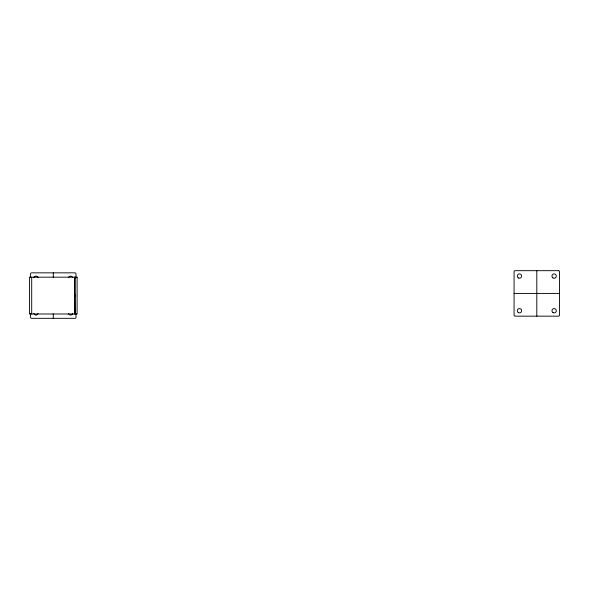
<?xml version="1.0" encoding="UTF-8"?>
<svg xmlns="http://www.w3.org/2000/svg" width="589" height="589" viewBox="0 0 589 589"><rect width="100%" height="100%" fill="white"/><g stroke="black" fill="none" stroke-linecap="round" stroke-linejoin="round"><path stroke-width="0.88" d="M74.936 278.663L74.936 277.169L74.391 278.442L74.936 278.663L74.936 313.996L74.508 286.158M74.744 296.981L74.744 294.183M514.064 293.418L559.55 293.418M536.807 270.675L536.807 316.16M76.018 277.529L76.018 273.922A1.082 1.082 0 0 0 74.936 272.84L31.615 272.84A1.082 1.082 0 0 0 30.532 273.922L30.532 277.529M76.018 313.635L76.018 317.243A1.082 1.082 0 0 1 74.936 318.325L31.615 318.325A1.082 1.082 0 0 1 30.532 317.243L30.532 313.635M74.928 277.169L74.862 313.996M53.275 272.84L53.275 277.39M53.275 313.775L53.275 318.325M31.696 277.169L31.696 313.996M68.515 277.691A2.165 2.165 0 0 1 72.697 277.691M38.035 313.503A2.165 2.165 0 0 1 33.845 313.444M33.853 277.691A2.165 2.165 0 0 1 38.042 277.691M72.697 313.473A2.165 2.165 0 0 1 68.515 313.473M558.468 270.675L515.147 270.675A1.082 1.082 0 0 0 514.064 271.757L514.064 315.078A1.082 1.082 0 0 0 515.147 316.16L558.468 316.16A1.082 1.082 0 0 0 559.55 315.078L559.55 271.757A1.082 1.082 0 0 0 558.468 270.675M77.107 277.169L29.45 277.169L29.45 313.996L77.107 313.996L77.107 277.169M518.372 312.604A2.165 2.165 0 0 0 521.64 310.771A2.165 2.165 0 0 0 518.416 308.857A2.165 2.165 0 0 0 518.372 312.604M553.049 277.964A2.165 2.165 0 0 0 556.303 276.086A2.165 2.165 0 0 0 553.049 274.209A2.165 2.165 0 0 0 553.049 277.964M518.394 277.964A2.165 2.165 0 0 0 521.64 276.086A2.165 2.165 0 0 0 518.394 274.209A2.165 2.165 0 0 0 518.394 277.964M553.049 312.619A2.165 2.165 0 0 0 556.303 310.749A2.165 2.165 0 0 0 553.049 308.872A2.165 2.165 0 0 0 553.049 312.619"/></g></svg>
